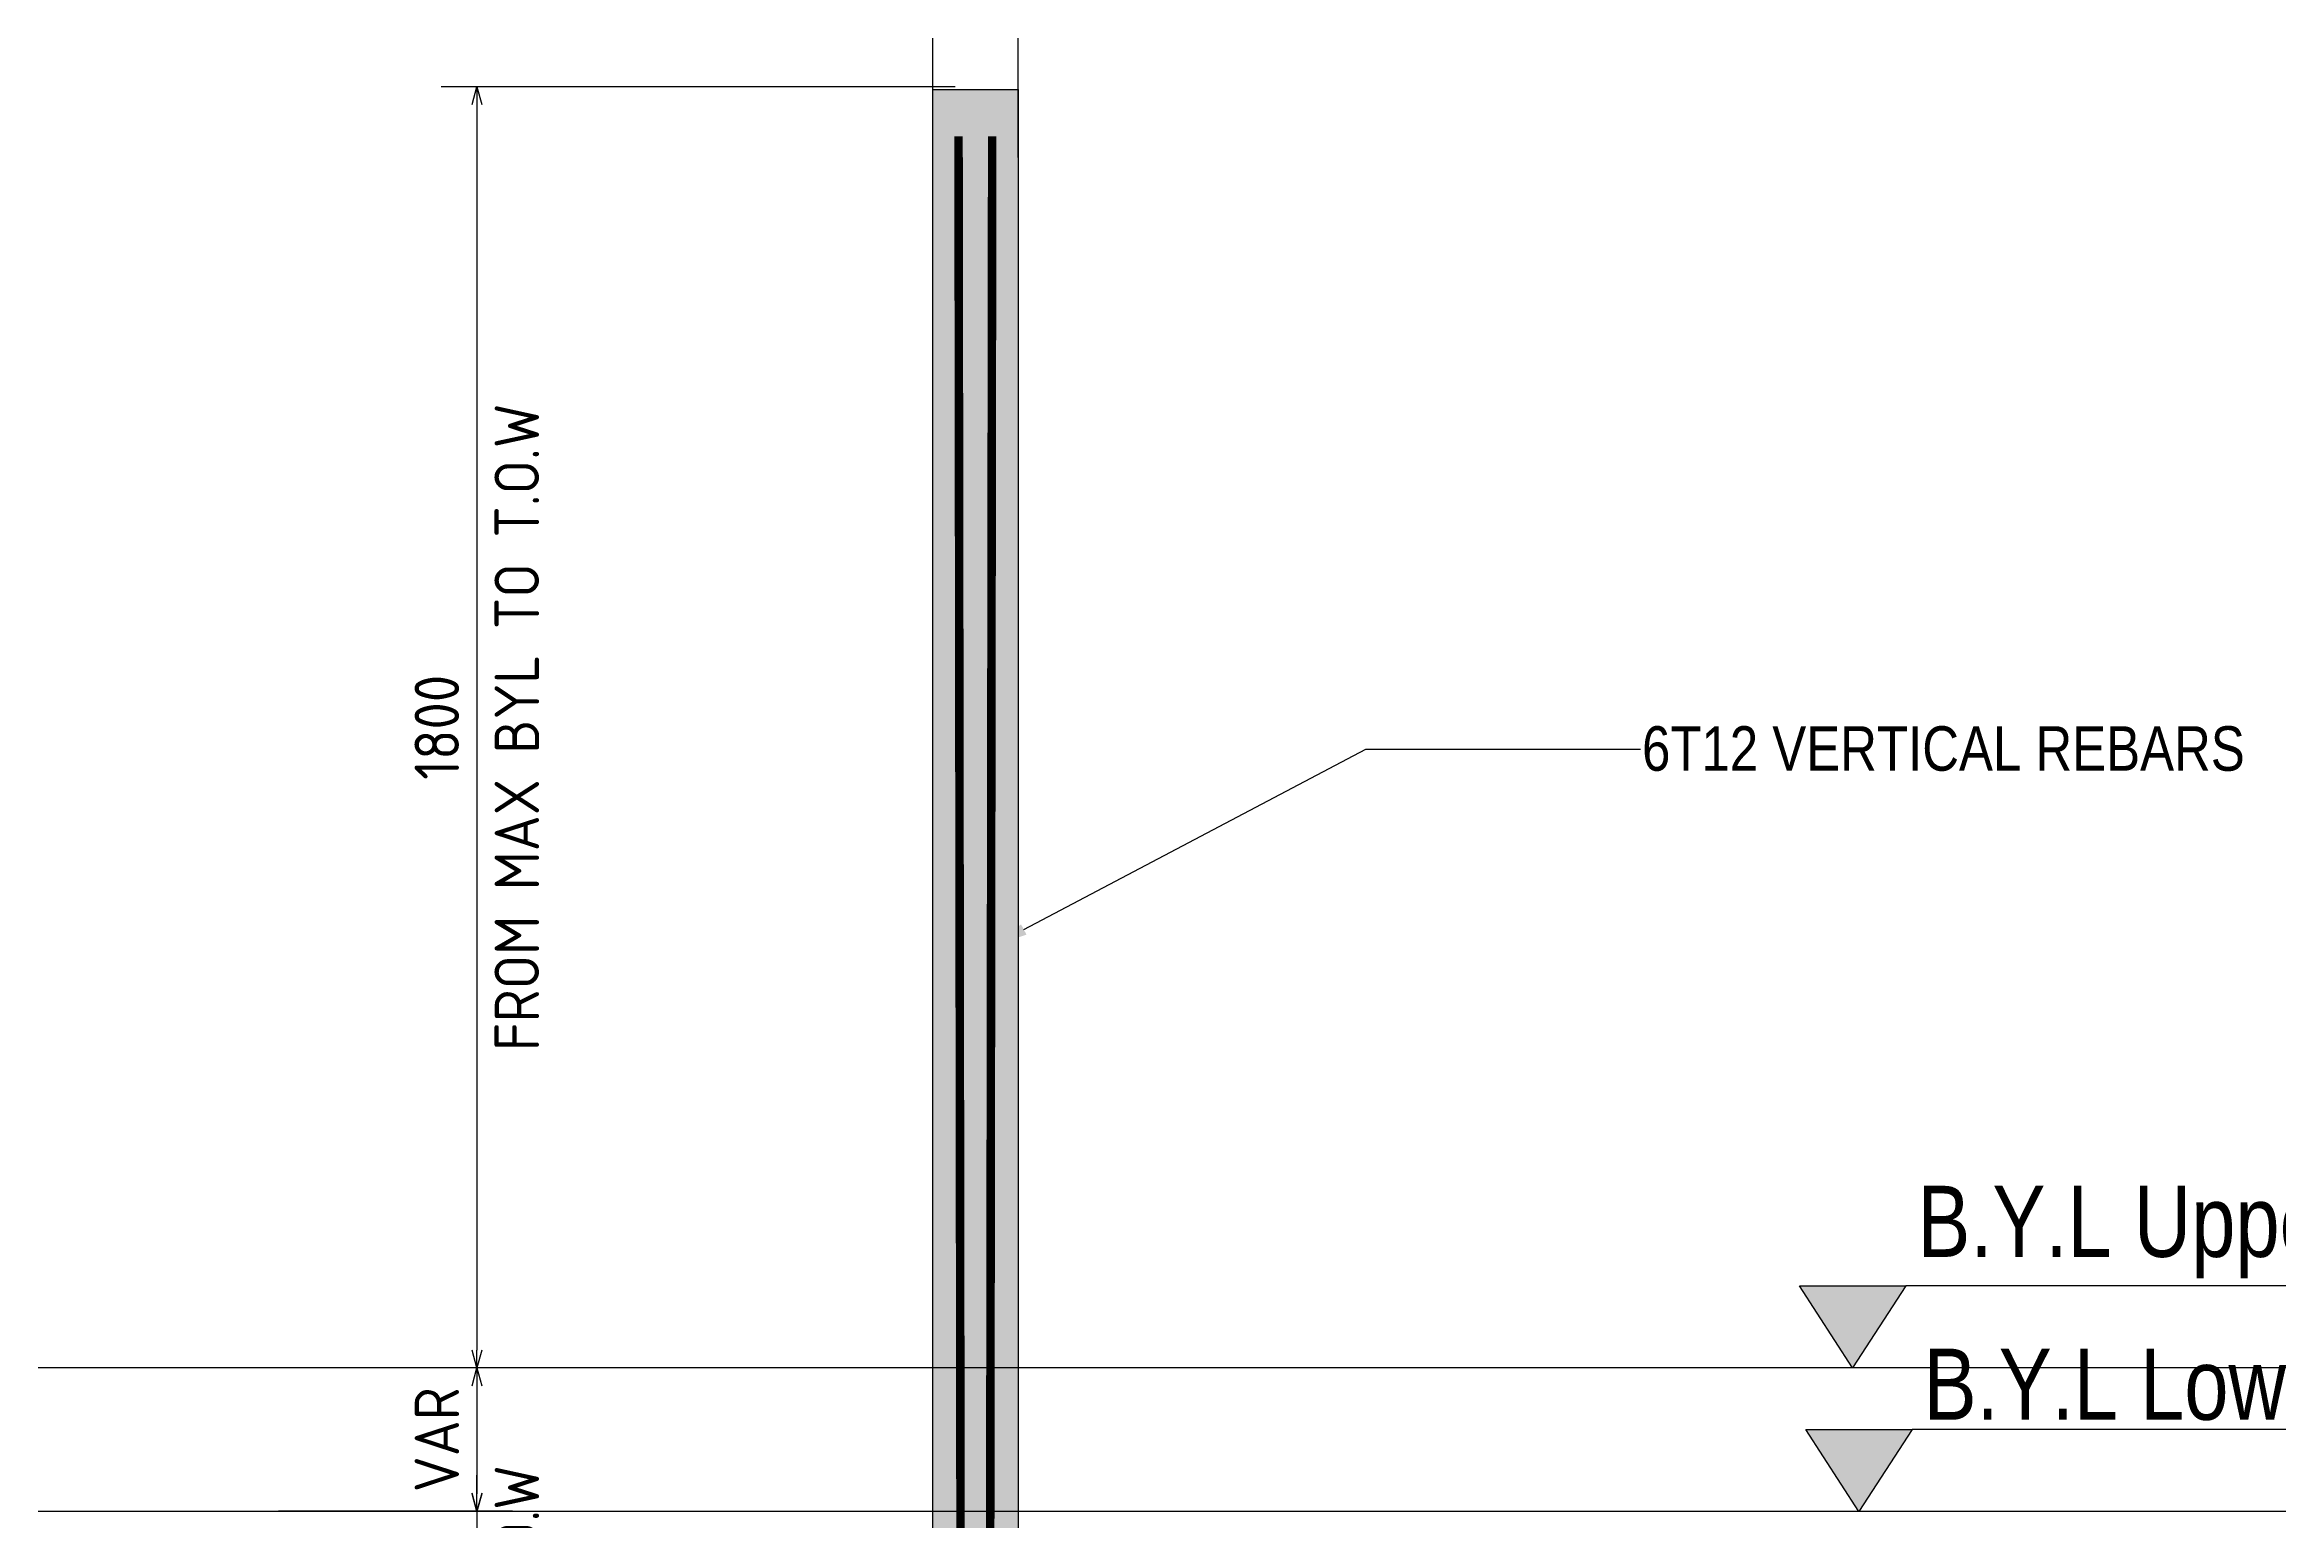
# Model space of a CAD drawing. Header units: centimetres. Extents: x -6122352 to 7132207, y -1694241 to 1947892.
# Drawn here: x 3020480 to 3023622, y -656644 to -654568 of the extents above; entities that cross this region are included whole.
import ezdxf
from ezdxf import colors
from ezdxf.entities.mleader import LeaderData, LeaderLine
from ezdxf.enums import TextEntityAlignment as Align
from ezdxf.math import Vec2, Vec3

# ---------------------------------------------------------------- set-up
doc = ezdxf.new("R2010")
doc.units = ezdxf.units.CM
doc.header["$MEASUREMENT"] = 0
doc.header["$PDMODE"] = 66
doc.header["$PDSIZE"] = 100
doc.linetypes.add('HIDDEN', pattern=[0.375, 0.25, -0.125])
for name, color, linetype in [('00-MI-DIM', 7, 'Continuous'), ('JML-Dimension', 1, 'Continuous'), ('SECTION', 130, 'Continuous')]:
    doc.layers.add(name, color=color, linetype=linetype)
doc.styles.add('JWC BHQ 3.00', font='swissc.ttf', dxfattribs={"height": 3})
doc.styles.add('Schueco-BEMSTIL', font='isocpeur.ttf', dxfattribs={"width": 0.9})
doc.styles.add('txt-Pisa-std', font='arial.ttf', dxfattribs={"width": 0.8})
doc.dimstyles.new('MI- JWC-TXT-2.5 MM', dxfattribs={"dimscale": 1.5, "dimtxt": 2.5, "dimasz": 1, "dimexe": 2, "dimexo": 1, "dimgap": 1, "dimtad": 1, "dimdec": 0, "dimdsep": 46, "dimtxsty": 'Schueco-BEMSTIL', "dimblk": 'OPEN30', "dimcen": 0, "dimdle": 2, "dimclrd": 140, "dimclre": 8, "dimclrt": 40, "dimadec": 0, "dimazin": 2, "dimtfac": 1, "dimtdec": 0, "dimtix": 1, "dimtmove": 2, "dimatfit": 3, "dimldrblk": 'OPEN', "dimfxl": 2, "dimlwd": -1, "dimlwe": -1, "dimarcsym": 0})

# ---------------------------------------------------------------- blocks, each defined once
blk = doc.blocks.new('*U126')
at = {"layer": 'JML-Dimension'}
h = blk.add_hatch(color=10, dxfattribs=at)
h.dxf.hatch_style = 1
h.paths.add_polyline_path([(0, 0), (-1.536, 2.37), (1.536, 2.37)])
blk.add_line((24.329, 2.37), (1.536, 2.37), dxfattribs=at)
blk.add_lwpolyline([(0, 0), (-1.536, 2.37), (1.536, 2.37), (0, 0)], dxfattribs=at)
at = {"color": 5, "style": 'txt-Pisa-std', "width": 0.8}
blk.add_attdef('+0.0', text='', height=2.5, dxfattribs=at).set_placement((1.871, 2.37), align=Align.BOTTOM_LEFT)
blk = doc.blocks.new('*U127')
at = {"layer": 'JML-Dimension'}
h = blk.add_hatch(color=10, dxfattribs=at)
h.dxf.hatch_style = 1
h.paths.add_polyline_path([(0, 0), (-1.536, 2.37), (1.536, 2.37)])
blk.add_line((24.329, 2.37), (1.536, 2.37), dxfattribs=at)
blk.add_lwpolyline([(0, 0), (-1.536, 2.37), (1.536, 2.37), (0, 0)], dxfattribs=at)
at = {"color": 5, "style": 'txt-Pisa-std', "width": 0.8}
blk.add_attdef('+0.0', text='', height=2.5, dxfattribs=at).set_placement((1.871, 2.37), align=Align.BOTTOM_LEFT)
blk = doc.blocks.new('_Open30')
at = {"color": 0, "linetype": 'ByBlock', "lineweight": -2}
for p, q in [((-1, 0.27), (0, 0)), ((0, 0), (-1, -0.27)), ((0, 0), (-1, 0))]:
    blk.add_line(p, q, dxfattribs=at)
blk = doc.blocks.new('*D210')
at = {"layer": '00-MI-DIM', "color": 8, "ltscale": 20, "transparency": 16777216}
for p, q in [((3021728.7, -654726.8), (3021728.7, -654461.4)), ((3021848.7, -654726.8), (3021848.7, -654461.4))]:
    blk.add_line(p, q, dxfattribs=at)
at = {"layer": '00-MI-DIM', "color": 140, "ltscale": 20, "transparency": 16777216}
for p, q in [((3021703.7, -654511.4), (3021678.7, -654511.4)), ((3021728.7, -654511.4), (3021848.7, -654511.4)), ((3021873.7, -654511.4), (3021898.7, -654511.4))]:
    blk.add_line(p, q, dxfattribs=at)
at = {"layer": 'Defpoints', "color": 0, "ltscale": 20, "transparency": 16777216}
for p in [(3021848.7, -654511.4), (3021728.7, -654751.8), (3021848.7, -654751.8)]:
    blk.add_point(p, dxfattribs=at)
at = {"layer": '00-MI-DIM', "color": 140, "ltscale": 20, "transparency": 16777216, "xscale": 25, "yscale": 25, "zscale": 25}
blk.add_blockref('_Open30', (3021728.7, -654511.4), dxfattribs=at)
at = {"layer": '00-MI-DIM', "color": 140, "ltscale": 20, "transparency": 16777216, "xscale": 25, "yscale": 25, "zscale": 25, "rotation": 180}
blk.add_blockref('_Open30', (3021848.7, -654511.4), dxfattribs=at)
at = {"layer": '00-MI-DIM', "color": 40, "ltscale": 20, "transparency": 16777216, "insert": (3021788.7, -654455.1), "char_height": 62.5, "attachment_point": 5, "style": 'Schueco-BEMSTIL'}
blk.add_mtext('120', dxfattribs=at)
blk = doc.blocks.new('_Open')
at = {"color": 0, "linetype": 'ByBlock', "lineweight": -2}
for p, q in [((-1, 0.2), (0, 0)), ((-1, -0.2), (0, 0)), ((0, 0), (-1, 0))]:
    blk.add_line(p, q, dxfattribs=at)
blk = doc.blocks.new('*D220')
at = {"layer": '00-MI-DIM', "color": 8, "ltscale": 20, "transparency": 16777216}
for p, q in [((3021760.1, -654627.5), (3021037.9, -654627.5)), ((3021759.1, -656428), (3021037.9, -656428))]:
    blk.add_line(p, q, dxfattribs=at)
at = {"layer": '00-MI-DIM', "color": 140, "ltscale": 20, "transparency": 16777216}
blk.add_line((3021087.9, -654652.5), (3021087.9, -656403), dxfattribs=at)
at = {"layer": 'Defpoints', "color": 0, "ltscale": 20, "transparency": 16777216}
for p in [(3021785.1, -654627.5), (3021087.9, -656428), (3021784.1, -656428)]:
    blk.add_point(p, dxfattribs=at)
at = {"layer": '00-MI-DIM', "color": 140, "ltscale": 20, "transparency": 16777216, "xscale": 25, "yscale": 25, "zscale": 25}
for p, rotation in [((3021087.9, -654627.5), 90), ((3021087.9, -656428), 270)]:
    blk.add_blockref('_Open30', p, dxfattribs=dict(at, rotation=rotation))
at = {"layer": '00-MI-DIM', "color": 40, "ltscale": 20, "transparency": 16777216, "char_height": 62.5, "attachment_point": 5, "rotation": 90, "style": 'Schueco-BEMSTIL'}
for s, insert in [('FROM MAX BYL TO T.O.W', (3021144.1, -655527.7)), ('1800', (3021031.6, -655527.7))]:
    blk.add_mtext(s, dxfattribs=dict(at, insert=insert))
blk = doc.blocks.new('*D221')
at = {"layer": '00-MI-DIM', "color": 8, "ltscale": 20, "transparency": 16777216}
for p, q in [((3021759.1, -656428), (3021037.9, -656428)), ((3021181.9, -656629.9), (3021037.9, -656629.9))]:
    blk.add_line(p, q, dxfattribs=at)
at = {"layer": '00-MI-DIM', "color": 140, "ltscale": 20, "transparency": 16777216}
blk.add_line((3021087.9, -656453), (3021087.9, -656604.9), dxfattribs=at)
at = {"layer": 'Defpoints', "color": 0, "ltscale": 20, "transparency": 16777216}
for p in [(3021784.1, -656428), (3021087.9, -656629.9), (3021206.9, -656629.9)]:
    blk.add_point(p, dxfattribs=at)
at = {"layer": '00-MI-DIM', "color": 140, "ltscale": 20, "transparency": 16777216, "xscale": 25, "yscale": 25, "zscale": 25}
for p, rotation in [((3021087.9, -656428), 90), ((3021087.9, -656629.9), 270)]:
    blk.add_blockref('_Open30', p, dxfattribs=dict(at, rotation=rotation))
at = {"layer": '00-MI-DIM', "color": 40, "ltscale": 20, "transparency": 16777216, "insert": (3021031.6, -656528.9), "char_height": 62.5, "attachment_point": 5, "rotation": 90, "style": 'Schueco-BEMSTIL'}
blk.add_mtext('VAR', dxfattribs=at)
blk = doc.blocks.new('*D151')
at = {"layer": '00-MI-DIM', "color": 140, "ltscale": 20, "transparency": 16777216}
for p, q in [((3021087.9, -656603.9), (3021087.9, -656578.9)), ((3021087.9, -656628.9), (3021087.9, -657379.4)), ((3021087.9, -657404.4), (3021087.9, -657429.4))]:
    blk.add_line(p, q, dxfattribs=at)
at = {"layer": '00-MI-DIM', "color": 8, "ltscale": 20, "transparency": 16777216}
for p, q in [((3020809.2, -656628.9), (3021137.9, -656628.9)), ((3021763.7, -657379.4), (3021037.9, -657379.4))]:
    blk.add_line(p, q, dxfattribs=at)
at = {"layer": 'Defpoints', "color": 0, "ltscale": 20, "transparency": 16777216}
for p in [(3020784.2, -656628.9), (3021087.9, -657379.4), (3021788.7, -657379.4)]:
    blk.add_point(p, dxfattribs=at)
at = {"layer": '00-MI-DIM', "color": 140, "ltscale": 20, "transparency": 16777216, "xscale": 25, "yscale": 25, "zscale": 25}
for p, rotation in [((3021087.9, -656628.9), 270), ((3021087.9, -657379.4), 90)]:
    blk.add_blockref('_Open30', p, dxfattribs=dict(at, rotation=rotation))
at = {"layer": '00-MI-DIM', "color": 40, "ltscale": 20, "transparency": 16777216, "char_height": 62.5, "attachment_point": 5, "rotation": 90, "style": 'Schueco-BEMSTIL'}
for s, insert in [('FROM MIN BYL TO B.O.W', (3021144.1, -657004.1)), ('750', (3021031.6, -657004.1))]:
    blk.add_mtext(s, dxfattribs=dict(at, insert=insert))

msp = doc.modelspace()

# ---------------------------------------------------------------- hatches: boundary and pattern name
at = {"layer": 'SECTION'}
h = msp.add_hatch(dxfattribs=at)
h.set_pattern_fill('AR-CONC', color=0, scale=10)
h.set_pattern_definition([(50, (-6574688.19, -3484862.95), (71.72601826, -6.2752135), [7.5, -82.5]), (355, (-6574688.19, -3484862.95), (-13.87513336, 75.21921337), [6, -66]), (100.45144446, (-6574682.214, -3484863.47), (57.85088467, 68.9439991), [6.3740192, -70.1142112]), (46.1842, (-6574688.19, -3484842.95), (106.7241331, -16.5519281), [11.25, -123.75]), (96.6356355, (-6574679.3, -3484844.33), (93.4661946, 97.4118601), [9.5610342, -105.171376]), (351.184164, (-6574688.19, -3484842.95), (93.4661945, 97.41186), [9, -99.0000001]), (21, (-6574678.19, -3484847.95), (59.6907052, -40.26188907), [7.5, -82.5]), (326, (-6574678.19, -3484847.95), (24.3315332, 72.5150045), [6, -66]), (71.45144474, (-6574673.22, -3484851.306), (84.02223767, 32.2531153), [6.374019, -70.1142112]), (37.5, (-6574688.191, -3484862.95), (1.21598553, 33.28938538), [0, -65.2, 0, -67, 0, -66.25]), (7.5, (-6574688.19, -3484862.95), (26.30695374, 39.44117119), [0, -38.2, 0, -63.7, 0, -25.25]), (327.5, (-6574710.491, -3484862.95), (53.38224362, -2.25548717), [0, -25, 0, -78, 0, -103.5]), (317.5, (-6574720.49, -3484862.95), (58.31861693, 10.01049823), [0, -32.5, 0, -51.8, 0, -73.5])])
h.paths.add_polyline_path([(3021728.66184, -654631.36353), (3021728.66184, -657379.36353), (3021848.66184, -657379.36353), (3021848.66184, -654631.36353)])

# ---------------------------------------------------------------- linework, layer by layer
at = {"color": 8, "ltscale": 20, "const_width": 12}
for points in [[(3021765.00814, -654697.24131), (3021768.66184, -657279.36353)], [(3021812.31555, -654697.24131), (3021808.66184, -657279.36353)]]:
    msp.add_lwpolyline(points, dxfattribs=at)
at = {"layer": 'SECTION', "color": 0}
for p, q in [((3021728.66184, -654631.36353), (3021848.66184, -654631.36353)), ((3021728.66184, -657379.36353), (3021728.66184, -654631.36353)), ((3021848.66184, -654631.36353), (3021848.66184, -657379.36353))]:
    msp.add_line(p, q, dxfattribs=at)
at = {"layer": 'SECTION', "color": 0, "linetype": 'HIDDEN', "ltscale": 3}
for points in [[(3024344.42919, -656427.97033), (3009628.94185, -656427.97033)], [(3024349.88931, -656629.90123), (3009637.78806, -656629.90123)]]:
    msp.add_lwpolyline(points, dxfattribs=at)

# ---------------------------------------------------------------- block references
at = {"layer": 'SECTION', "color": 6}
ref = msp.add_blockref('*U126', (3023021.95145, -656427.97033), dxfattribs=dict(at, xscale=48.60939267054728, yscale=48.60939267054728, zscale=48.60939267054728))
ref.add_attrib('+0.0', 'B.Y.L Upper', (3023112.87962, -656271.96401), dxfattribs={"layer": 'JML-Dimension', "color": 5, "height": 100, "style": 'txt-Pisa-std', "width": 0.8})
ref = msp.add_blockref('*U127', (3023030.79766, -656629.90123), dxfattribs=dict(at, xscale=48.60939267054728, yscale=48.60939267054728, zscale=48.60939267054728))
ref.add_attrib('+0.0', 'B.Y.L Lower', dxfattribs={"layer": 'JML-Dimension', "color": 5, "height": 100, "style": 'txt-Pisa-std', "width": 0.8}).set_placement((3023121.72583, -656400.86127), align=Align.TOP_LEFT)

# ---------------------------------------------------------------- dimensions: what is measured, and where the dimension line sits
at = {"layer": '00-MI-DIM', "ltscale": 20}
dim = msp.add_linear_dim(base=(3021848.66184, -654511.39513), p1=(3021728.66184, -654751.84624), p2=(3021848.66184, -654751.84624), dimstyle='MI- JWC-TXT-2.5 MM', dxfattribs=at)
dim.commit()
dim.dimension.update_dxf_attribs({"geometry": '*D210', "text_midpoint": (3021788.66184, -654455.14513)})
at = {"layer": '00-MI-DIM', "color": 10, "ltscale": 20}
for base, p1, p2, text, picture, middle in [((3021087.85592, -656427.97033), (3021785.05938, -654627.52315), (3021784.09385, -656427.97033), '<>\\XFROM MAX BYL TO T.O.W', '*D220', (3021087.85592, -655527.74674)), ((3021087.85592, -656629.90123), (3021784.09385, -656427.97033), (3021206.9354, -656629.90123), 'VAR', '*D221', (3021031.60592, -656528.93578)), ((3021087.85592, -657379.36353), (3020784.22383, -656628.90123), (3021788.66184, -657379.36353), '<>\\XFROM MIN BYL TO B.O.W', '*D151', (3021087.85592, -657004.13238))]:
    dim = msp.add_linear_dim(base=base, p1=p1, p2=p2, angle=90, text=text, dimstyle='MI- JWC-TXT-2.5 MM', dxfattribs=at)
    dim.commit()
    dim.dimension.update_dxf_attribs({"geometry": picture, "text_midpoint": middle})

# ---------------------------------------------------------------- leaders
at = {"layer": '00-MI-DIM', "color": 0, "ltscale": 20}
ml = msp.add_multileader_mtext('Standard', dxfattribs=at)
ml.set_content('6T12 VERTICAL REBARS', style='JWC BHQ 3.00')
ml.set_leader_properties()
ml.build(insert=Vec2(0, 0))
ml.multileader.update_dxf_attribs({"text_right_attachment_type": 6, "dogleg_length": 15.44115, "arrow_head_size": 50, "scale": 25})
ctx = ml.context
ctx.base_point, ctx.scale, ctx.char_height, ctx.arrow_head_size, ctx.landing_gap_size, ctx.plane_origin = Vec3(3022723.64862, -655558.24195), 25, 62.5, 50, 2.25, Vec3(3021860.1534, -655835.2301)
ctx.right_attachment = 6
notes = []
notes.append((ctx, [(0, (1, 1, 0), (3022337.61989, -655558.24195), (1, 0), 386.02873, [(0, [(3021812.49814, -655835.2301)], 0, [])])]))
ctx.mtext.insert, ctx.mtext.flow_direction = Vec3(3022725.89862, -655526.24114), 5
for ctx, leaders in notes:
    for number, flags, end, landing, length, lines in leaders:
        leader = LeaderData()
        leader.index, (leader.has_last_leader_line, leader.has_dogleg_vector, leader.attachment_direction) = number, flags
        leader.last_leader_point, leader.dogleg_vector, leader.dogleg_length = Vec3(end), Vec3(landing), length
        for number, points, colour, breaks in lines:
            line = LeaderLine()
            line.index, line.vertices, line.color, line.breaks = number, Vec3.list(points), colors.encode_raw_color(colour), breaks
            leader.lines.append(line)
        ctx.leaders.append(leader)

doc.saveas('drawing.dxf')
